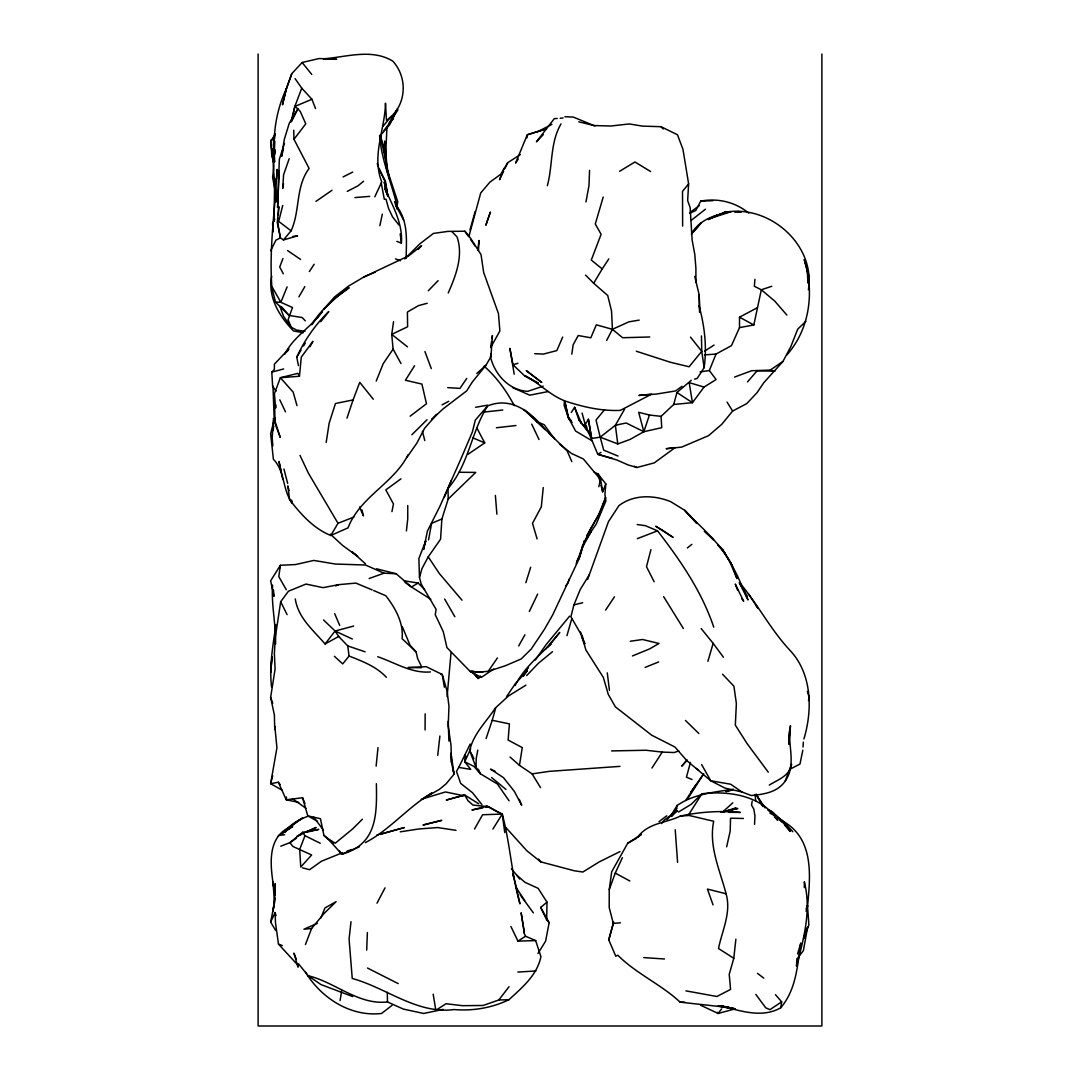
<?xml version="1.0" encoding="UTF-8"?>
<svg xmlns="http://www.w3.org/2000/svg" width="1080" height="1080" viewBox="0 0 1080 1080"><rect width="100%" height="100%" fill="white"/><g stroke="black" fill="none" stroke-linecap="round" stroke-linejoin="round"><path stroke-width="1.5" d="M728.987 812.309L740.246 812.43C720.252 810.594 699.962 811.796 680.346 816.062C665.293 823.487 648.27 822.447 637.362 837.54L641.237 834.476L627.75 843.183L611.685 871.79L609.255 889.623L609.188 907.429L613.305 923.441L608.756 939.87L615.789 956.218L617.801 955.206C636.188 973.688 660.92 984.245 680.144 1002.159L728.433 1007.491M804.317 887.639L804.343 881.753C811.499 910.305 803.871 938.655 796.473 966.195L796.946 958.541M425.075 729.959L425.156 713.84M373.68 590.544L385.776 595.728C395.199 607.784 403.772 622.917 402.084 638.658L416.084 651.888L417.636 658.598L421.16 665.739M699.624 312.35L699.192 294.948L694.75 276.359M276.466 179.132L277.115 169.398C275.252 208.427 269.015 247.28 271.836 286.403L280.854 302.306L292.491 307.517L288.09 319.761L291.182 327.2L296.541 330.062L304.992 331.304M537.975 953.491L545.602 941.166L549.139 922.712L546.656 919.688L546.993 902.165L538.151 888.327L524.948 882.32L516.712 875.124L511.421 868.833M272.592 585.117C271.161 604.881 276.021 624.348 275.576 644.085M806.207 911.345L806.288 908.145M509.099 800.847L497.354 783.932L480.303 773.739L475.997 767.218L476.226 758.363L477.792 750.087M282.366 790.303L270.635 783.689L276.925 747.819L274.847 726.395M589.558 170.383L588.992 185.558L585.981 201.879M366.687 950.13L367.376 932.513M273.901 161.366L274.833 141.318M279.153 170.978L277.587 207.509L279.342 159.341L284.432 143.411M386.978 126.846L385.722 153.495L386.586 166.779M376.38 783.675C376.933 814.509 377.231 844.209 341.753 854.253L328.037 838.715L323.933 835.434L320.45 818.708L307.76 815.846L302.549 797.755L286.268 799.794L278.303 782.244L270.635 783.689L272.687 775.656M274.091 221.238L274.644 178.619L275.9 194.292M754.555 824.351L754.947 815.778L753.8 809.068L751.545 805.14L752.166 801.198M478.481 250.385L479.021 240.516L477.779 249.939M564.921 116.721L573.318 117.086L593.865 125.537L610.7 126.022L629.303 123.944L642.357 126.103L660.96 126.698L677.471 134.757L682.965 149.337L688.621 183.884L687.65 200.583L690.147 207.522L692.132 239.99L694.804 254.489L695.885 267.935L695.952 282.569M273.983 161.082L274.671 149.378L273.294 166.523L275.954 199.922M278.127 218.187L277.83 223.169L280.395 237.884L283.473 239.935L297.54 235.859L292.869 236.412M278.316 214.866L278.802 206.564L277.263 222.601L280.395 237.884L275.9 240.192L270.635 250.763M372.195 589.923L355.874 583.092L338.513 584.672L323.055 587.655L305.964 584.064L288.495 591.179L280.678 601.722L275.265 637.7L274.374 653.481L275.09 669.128L270.635 697.383L274.388 715.054L274.752 729.513M564.422 400.748L564.138 405.445L568.931 419.013L572.117 422.415M571.82 461.646L567.189 450.995L532.373 416.799L537.854 421.659L523.881 409.523L545.117 429.611C530.82 412.155 511.677 396.306 487.634 405.891C471.137 432.135 468.801 464.616 447.998 488.471L448.214 499.027L441.869 519.008L440.573 539.177L428.233 556.848L421.97 568.606L419.472 577.382L421.173 584.024L436.091 609.377L435.254 614.709L443.259 631.611L446.945 647.609L470.259 671.531L481.329 677.417L493.722 668.952M694.521 379.134L697.154 378.459L704.147 367.659C707.076 346.721 704.538 326.038 699.057 305.762M808.407 289.724C815.764 243.459 766.922 202.433 722.452 212.855L725.544 212.693M273.497 418.108L272.16 438.264L272.849 445.77M802.818 750.209L799.997 764.019L790.398 769.028M803.034 746.982L803.345 742.149M406.796 457.529L416.812 443.232L424.629 428.233L436.874 414.329L431.595 419.594L443.151 408.82L466.641 390.92L472.379 381.915L485.946 365.31L490.955 356.603L492.413 335.543L491.967 338.567M286.47 796.986L286.268 799.794L298.715 802.427M274.914 898.074L273.038 911.277L274.266 900.599L273.078 881.753L273.861 888.3M275.13 895.023L275.265 883.508L274.563 902.637L270.635 922.064L275.724 930.582M384.345 146.07L384.737 141.061L387.518 172.503M594.054 472.001L598.091 474.026L605.799 483.908L604.922 494.586L605.921 500.81L596.241 524.083L585.711 539.609L591.287 531.306L582.323 547.452L576.194 563.801M754.92 279.315L754.34 286.268L761.319 289.778L774.819 301.172L786.888 315.09M447.107 696.546L451.022 652.806M275.873 404.919L275.603 408.051L274.428 393.606L280.382 377.717L297.904 373.343L299.457 376.272L280.382 377.717L293.153 392.094L297 405.635M527 137.876L527.269 134.784L543.267 129.816M299.457 376.272L301.279 357.156L312.916 341.321L310 346.707M275.332 417.839L274.995 421.16L280.247 437.427L274.928 423.185L274.698 405.419M543.254 487.539L541.323 506.844L532.494 523.327L537.138 538.988M376.124 766.125L378 747.63M271.701 276.183C267.462 297.054 279.464 316.481 293.49 330.912L303.129 332.721M351 921.672L349.083 939.101L352.242 978.466C386.492 987.876 417.123 1014.431 454.14 1009.557C472.932 1011.123 491.832 1007.951 508.856 999.756C522.126 987.647 537.179 975.132 540.918 956.637L535.667 940.599L525.582 936.239L524.07 933.161M406.418 530.888L407.74 518.886L407.727 505.521M685.922 990.873L716.864 996.489L730.566 989.428L729.216 974.336L733.793 958.271L735.872 939.195M437.738 755.325L439.898 735.993M788.886 739.584L790.466 725.625L788.981 743.904L789.575 730.796C788.751 747.59 795.798 765.909 785.295 780.935C777.614 792.396 763.911 794.3 751.248 795.528L741.825 791.937L724.937 788.09L710.748 780.773L686.705 760.509L674.906 746.996L651.686 735.197L615.411 706.887L608.297 694.453L603.329 677.403L585.887 649.931L580.595 632.043M273.726 167.616L272.619 177.242L275.63 193.671L275.967 201.893M274.928 135.122L273.591 146.138L274.212 161.15M396.9 208.265L397.724 201.623L385.911 165.875L389.651 179.429M273.119 430.596L273.74 425.952M571.82 354.146L573.115 344.858L578.205 335.529L590.814 337.797L596.322 324.824L612.414 329.319L622.62 337.73L649.755 336.987M671.207 815.9L676.674 808.272L677.066 805.505C693.158 794.421 712.53 792.261 731.336 789.588M393.552 321.692L391.73 334.382L393.107 349.137L401.031 363.569M275.873 624.902C272.957 645.543 269.096 666.414 271.593 687.326M490.846 346.1L491.522 341.577M720.725 1005.899C740.151 1010.745 762.115 1018.589 780.8 1007.735L781.677 1001.822L775.467 994.68M326.174 442.436L329.171 423.131L335.462 403.502L353.065 399.924L359.748 382.347L373.288 399.209M540.513 787.617L532.102 773.874L519.48 765.369L522.274 747.616L508.14 740.07L509.409 723.87L492.224 720.32L486.081 738.558M340.079 1000.566L341.726 990.509M468.896 236.453L480.721 192.969L489.861 182.169L500.864 174.177L507.695 162.716L520.344 154.575M283.527 183.762L282.717 188.447L283.581 174.798L289.17 158.706M428.558 539.851L431.608 523.301L441.869 519.008M279.882 567.824L280.354 565.299L295.596 564.543L313.848 560.426L335.273 564.03L365.499 565.015L383.981 573.183L396.212 573.75L411.467 587.02L430.799 599.265M273.861 166.55L270.635 142.749L271.121 140.197L273.281 137.903M571.765 618.745L566.96 635.648M391.945 511.637L393.458 503.915L385.803 489.901L400.99 478.818M690.457 762.426L686.435 777.168L692.037 779.517M291.829 121.23L294.84 106.461L301.766 88.169L295.056 78.611M282.731 205.416L278.707 221.387L291.074 230.837L283.473 239.935M547.344 185.706C552.933 165.254 549.95 142.844 561.006 123.917M704.565 354.875L716 354.065L731.471 345.64L739.516 327.618L753.827 324.959L761.319 289.778L771.809 286.268M808.286 282.123L809.177 277.83L804.303 259.673L809.177 277.83L808.461 281.097M379.85 225.693L382.347 214.15M283.459 148.311L281.624 156.452L284.324 139.333L289.211 123.39L297.891 108.824L294.84 106.461L290.817 122.35M726.651 846.828L730.175 831.168L730.539 818.195L743.378 818.465M603.207 197.046L595.283 224.019L601.115 234.293L591.287 260.064L602.221 268.961L593.649 283.244L607.73 295.502L611.523 310.946L612.414 329.319L606.663 340.403M291.776 73.683L286.146 89.383L282.488 104.8L286.457 88.6L291.776 73.683L302.144 62.505L319.086 58.523L336.731 59.292L323.352 58.806C346.343 57.159 371.655 48.181 392.904 61.209C408.564 78.611 406.323 106.961 386.478 120.326L385.479 103.221C384.98 129.762 371.371 155.507 381.753 181.953L374.8 196.803M807.718 926.68L803.385 950.643L797.81 957.893M786.659 355.171C807.489 331.722 813.132 300.186 807.206 270.094L808.002 283.176M273.807 421.335L270.635 433.782L273.389 459.284C285.215 471.15 282.218 489.996 292.329 503.213L291.519 500.054M598.793 486.743L600.601 479.615L598.091 474.026L600.17 482.099M589.397 574.655L580.244 589.505L573.939 604.827L570.888 616.721L582.727 637.227M650.943 549.612L646.488 566.649L654.143 581.756M592.015 438.426L600.183 437.157L617.774 443.921L630.018 439.452L643.856 431.703L638.685 412.317L649.431 415.017L661.055 416.354L673.704 404.474L676.944 392.513L691.281 380.295M608.756 939.87L613.67 922.023M469.989 229.946L475.119 211.545M492.224 720.32L495.801 707.602L508.478 695.966L525.933 685.139M582.889 544.442L579.528 556.362L577.125 560.763M803.912 738.95C812.633 709.979 812.066 674.393 790.547 650.943C770.972 630.302 758.038 604.557 739.692 582.808M579.069 558.751L584.51 540.702L579.069 558.751L552.677 614.938L544.428 629.356L531.212 649.067L521.168 658.976L505.413 665.726L488.187 671.369L475.497 672.219L483.003 671.895L470.259 671.531L473.31 671.125M707.886 661.311L713.151 643.343L701.177 628.587M797.58 953.91L800.807 942.989C797.378 965.601 796.419 989.105 780.8 1007.735M525.839 582.714L530.672 567.243M806.909 928.139L803.561 938.642L808.88 924.845L807.462 905.404L807.476 906.984C810.567 874.814 814.55 836.609 779.963 819.599L785.822 825.107M587.588 579.514L608.458 521.654L618.935 505.629C633.812 494.289 654.008 494.897 670.653 501.647L684.815 510.368L696.857 523.436L684.815 510.368C704.389 531.198 729.095 549.639 736.871 578.556L729.918 561.627L722.426 549.464L717.984 544.658M346.964 418.163L353.065 399.924M618.03 456.07L603.734 450.198L600.183 437.157L615.37 425.291L626.103 422.982L643.856 431.703L649.431 415.017M808.448 700.555L809.365 697.802L807.354 691.403M569.363 578.894L567.756 583.497L565.488 585.981M475.997 767.218L469.638 750.681C473.377 733.82 486.297 721.832 495.45 707.886M609.255 889.623L615.249 873.099L622.39 857.696M785.295 780.935L791.573 764.37C789.669 775.966 777.951 779.612 769.284 785.092M282.947 258.512L279.72 267.003L283.271 273.753M305.438 944.568L311.607 928.49L323.865 913.68L336.069 901.692L324.972 907.956L320.72 918.27M296.487 838.134L289.885 842.657L302.616 832.329L304.992 835.704L299.687 849.339L300.753 867.038L311.634 854.996L292.95 846.477L289.885 842.657L280.773 846.193M286.146 89.383L286.457 88.6C275.589 111.469 272.43 136.688 274.806 161.717M601.007 485.325L602.667 491.792L605.799 483.908M504.05 168.372L499.554 179.685L503.618 171.194M376.218 381.065L383.211 363.663L393.107 349.137M287.105 286.889L280.854 302.306L275.508 302.09L271.674 286.997M673.704 404.474L692.442 402.692L704.038 387.072L716.094 379.553L709.331 370.535L716 354.065M397.251 109.04L389.799 124.524L379.607 136.377M291.074 230.837C300.308 210.897 295.312 186.921 309.123 168.44L293.976 139.293L293.733 130.262M444.258 497.515L451.211 480.681M448.227 292.99C455.827 275.778 463.631 255.42 456.975 236.79L452.034 231.755M562.707 337.055L556.835 350.582L543.375 354.092L534.735 353.7M470.651 748.778L464.751 761.792L470.718 769.379L458.744 767.408L456.462 771.417L460.714 783.432L472.527 792.747L481.91 804.6M284.863 354.132C293.22 336.771 311.661 326.984 322.515 311.229L316.548 318.573M515.146 685.53C523.409 668.938 538.191 656.33 551.245 643.518L547.925 646.974M270.635 922.064L275.076 912.614L276.075 915.557M529.322 611.51L537.664 594.068M504.981 168.372L507.695 162.716M583.848 542.943L591.516 527.243L586.818 535.505M458.744 767.408L470.192 744.026M292.666 119.408L297.891 108.824L300.334 111.605L305.775 123.849L293.976 139.293M298.458 365.594L296.757 357.143C304.506 340.106 315.387 324.608 328.779 311.54L320.747 321.705M274.779 219.132L272.551 223.574L273.159 231.917M270.635 142.749L275.171 133.758M377.001 903.191L385.007 887.855M582.093 413.113L585.225 424.548L597.807 454.302L617.018 460.04L628.101 464.94L636.93 467.519L654.318 462.861L675.189 447.565L666.131 448.74L681.629 447.12L708.548 435.672L721.872 424.211L732.632 411.048L746.726 403.61L757.013 392.715L763.695 382.833L782.96 361.436L790.965 346.315L797.675 329.197L805.91 321.3M748.764 213.125C735.197 201.987 718.065 197.964 700.758 201.083L695.75 210.506L689.783 213.287M286.74 830.493L290.034 826.902C266.058 838.121 270.567 867.024 273.875 888.381M408.173 454.599C393.903 483.368 359.762 496.868 348.044 527.864L330.791 535.464C313.646 528.62 300.578 514.039 289.589 499.608L287.834 485.892L289.062 490.617M490.631 347.612L499.878 330.966L498.461 313.591L483.692 272.565L481.019 254.57L470.489 238.113L464.873 231.228L447.971 231.39L433.404 233.429L419.756 243.905L404.757 258.93M518.67 645.948L524.921 634.824M396.441 110.471L389.178 123.296L397.994 109.836M474.525 828.995L482.612 814.739L502.24 814.077C510.165 843.453 511.569 874.409 519.952 903.879L516.47 888.206M287.28 351.567L288.873 348.8L274.415 364.176L274.347 369.468L271.809 372.127L272.619 386.235L276.089 391.136M624.618 409.144L615.37 425.291L617.774 443.921M523.098 676.215L528.093 667.508L522.895 676.067M298.89 296.865L304.83 286.632M687.542 799.065L703.755 773.726M330.791 535.464L338 523.274L353.93 517.063M774.374 816.966L777.789 820.355C761.846 795.514 729.081 790.614 701.892 793.773L688.946 814.239M284.863 832.208C289.913 824.135 299.66 819.328 308.313 816.115M671.058 815.454L677.066 805.505M588.411 419.296L591.57 438.115L588.411 419.296L585.225 424.548L586.859 427.235M296.757 357.143L301.023 350.136M303.588 345.924L305.289 343.116M492.885 829.103L502.24 814.077L486.743 806.207L471.92 809.987L482.76 807.948M414.558 365.729L405.419 380.268L421.902 384.062L426.479 403.731L410.157 416.178M285.134 832.316L287.739 828.225L284.796 831.776M571.293 412.479L574.614 407.282L581.391 423.238L578.812 419.661L574.614 407.282M695.966 784.728L685.922 800.159M651.942 768.055L662.243 752.099L674.15 752.53L678.726 750.965M602.221 268.961L608.796 258.89M309.38 271.539L314.172 264.236M518.238 159.111L515.592 163.094L527.269 134.784L546.467 128.817M605.637 610.106L614.439 596.795M506.588 696.587L515.363 683.613L527.229 670.667L523.76 675.675M466.749 378.419L459.945 388.395L447.728 387.626M488.187 671.369L497.421 657.936M702.837 775.062L690.741 792.207M535.424 659.934L545.899 644.895L569.579 616.181M676.674 808.272L670.896 816.075L676.796 810.257L671.49 816.44M433.175 994.221L435.834 1010.3L446.081 1003.725L462.416 1005.683L483.098 1005.466L498.839 999.972L509.045 986.702M295.286 598.955C298.148 617.976 313.308 630.18 325.08 643.99L335.097 631.017L353.687 626.049M721.643 1008.882L718.078 1013.472L700.663 1005.224M661.581 823.567L664.389 819.95L677.471 810.553L671.369 816.251M549.734 644.922L559.737 632.448L545.521 649.134M323.541 619.974L335.097 631.017L338.688 636.457L347.733 645.908L349.07 656.033L342.725 663.903L334.422 656.33M314.564 321.017L311.58 324.689C321.084 309.731 334.557 297.662 349.11 287.726L336.137 297.446L323.595 309.434L334.422 297.054L348.543 286.079L363.663 277.101L408.794 255.785L421.551 245.7L418.271 249.413M688.621 183.884L682.519 191.349L682.628 226.125M604.517 409.738L596.025 420.039L600.183 437.157M383.157 126.117L391.163 116.465M685.976 761.157L681.737 766.166L687.272 760.023M391.514 120.461L393.552 118.112L384.035 130.343M747.536 381.888L757.08 370.805L774.9 371.183L770.216 370.103L751.707 370.71L734.549 377.069M487.634 405.891L475.308 420.093L472.406 431.906L460.674 459.473L439.857 506.412L427.464 530.982L423.536 549.544L425.804 540.81L418.878 558.455L419.472 577.382M498.461 812.471L488.957 806.787L472.945 805.059L467.937 800.645L464.697 794.988L446.405 800.024L464.697 794.988L478.737 803.817M691.578 233.213L701.123 223.007L691.429 234.063C699.422 219.267 715.784 214.583 731.133 211.68L709.439 218.619L725.976 211.896L708.102 219.456M667.102 819.572L672.745 813.551M543.254 134.622L536.436 141.845L554.269 118.665L557.226 118.436M480.398 676.161L478.197 678.456L471.677 671.274M692.645 232.187L697.937 226.651M526.635 675.581L538.488 663.215L552.461 651.686M428.261 290.79L438.115 280.665M362.381 819.207L352.863 828.738L335.259 843.21L328.037 838.715M411.885 434.74L427.019 419.742M701.892 793.773L691.227 804.276L678.429 812.079M448.214 499.027L475.74 472.406L458.973 472.257M722.237 812.403L732.78 802.818M476.807 373.451L485.946 365.31M546.656 919.688L540.675 907.416L546.993 902.165M480.614 676.458L478.197 678.456L473.337 672.597M363.596 181.238L357.831 185.935L347.261 191.376M687.339 547.979L691.848 544.361M691.16 220.428L705.429 209.21M392.026 1005.386L381.537 1013.472C350.622 1017.077 321.098 997.974 305.64 972.311M658.989 821.705L666.765 815.792M690.053 212.423L699.314 205.619M682.007 386.289L675.581 390.947L656.438 394.052L638.901 395.442L651.632 394.146L620.312 410.4C602.262 411.156 584.51 407.308 567.432 401.774C550.935 396.562 539.851 383.198 524.718 375.638L538.326 383.198L524.786 376.015L513.027 364.797L509.895 348.368L514.215 374.233M315.954 201.393L332.006 190.269M468.032 454.288L484.718 442.881L476.712 427.707M770.216 370.103L782.96 361.436M781.677 1001.822L769.946 1009.652L765.734 1007.816L755.825 994.397M278.235 835.988L292.653 826.47L279.261 835.299L284.661 834.746M704.7 351.068L714.055 345.074M620.042 851.58L599.13 861.948L582.863 872.019L574.304 870.777L540.716 861.854L538.529 859.046M510.921 926.491L517.941 941.099L525.582 936.239M619.596 171.288L634.918 162L650.646 171.531M601.007 452.385L597.807 454.302L612.441 458.379M424.548 589.464L418.136 583.038L411.467 587.02L404.987 582.39M325.08 643.99L338.688 636.457M627.75 843.183L636.12 838.593M365.351 842.63C389.948 829.764 407.849 807.138 431.892 793.017L422.334 799.092L439.439 789.345L446.216 783.729L454.019 774.212L451.008 753.233L451.44 762.143L454.019 774.212L453.046 769.338M442.085 404.825L448.781 401.288M739.516 327.618L739.503 317.183L757.364 307.719M537.8 131.652L551.894 124.322M343.103 176.918L352.688 172.085M304.412 832.707L297.041 836.352L301.455 834.3M708.278 219.537L718.308 214.663L713.691 216.607M305.856 832.248L316.143 827.469L305.883 832.046M612.414 329.319L628.884 321.84L639.171 320.112M317.399 923.346L303.925 929.218L311.607 928.49M335.637 585.9L338.513 584.672M363.663 277.101L375.394 272.079M359.519 846.72L341.753 854.253L339.147 850.5M294.84 106.461L311.918 99.279L315.536 108.54M632.435 655.952L649.701 648.864L658.989 643.464L642.533 639.495L630.261 641.264M727.245 811.526L736.074 807.921L721.683 812.268L737.802 808.475L720.954 812.228L724.167 812.268M645.138 667.386L658.679 661.932M637.335 538.65L657.545 530.847C680.413 560.399 701.757 591.516 713.745 627.143M369.131 578.515L383.981 573.183M342.522 852.674L321.408 861.246L309.609 869.697L302.508 867.834M347.099 851.121L351.662 849.568M543.186 386.14L527.796 391.325C508.721 390.447 494.357 373.964 490.347 356.306M733.293 789.143L725.895 791.6L731.929 790.128M380.268 834.381L404.339 827.564L376.812 835.056M517.901 363.272L513.027 364.797L512.919 363.757M427.208 303.264L418.419 305.654L407.403 312.039L407.606 326.768L391.73 334.382L407.511 346.882M733.563 1009.301L718.078 1013.472L717.512 1012.311M271.809 372.127L283.635 368.955M573.939 604.827L582.687 602.775M421.227 799.322L445.446 791.951L463.995 795.785M307.598 831.978L318.762 829.4L302.616 832.329M643.856 431.703L661.743 427.68L661.055 416.354M443.165 1009.382L423.711 1013.472L403.232 1009.044L387.477 1001.943C358.358 1005.304 335.313 982.179 308.138 975.753L298.512 963.792L297.999 967.167L293.922 953.14L296.325 959.135M548.221 391.541L529.726 395.199L512.555 387.545M485.851 807.367L488.957 806.787L486.743 806.207M475.578 407.295L487.566 405.175M400.275 831.83L418.635 828.995L437.63 827.55L456.017 830.345M700.097 371.885L709.331 370.535M532.102 773.874L549.099 771.377L620.001 766.368M496.422 427.748L515.984 425.52M484.488 412.02L502.781 410.022M613.305 923.441L620.447 922.793M354.929 197.573L369.752 196.371M560.169 118.219L563.112 117.99M680.346 816.062L689.081 815.467L713.691 821.259C708.561 846.599 719.874 869.9 726.084 893.768C731.471 912.668 722.169 930.285 718.511 948.524L733.793 958.271M517.82 972.067L535.896 970.961M734.846 212.22L739.49 211.977M611.604 750.924L646.002 750.249L662.243 752.099M700.758 201.083L712.949 200.704M517.941 941.099L535.667 940.599M498.839 999.972L508.856 999.756M421.47 667.697L408.105 667.575L426.236 666.671L442.233 674.487L447.107 691.227L448.97 706.334L448.2 725.99L451.035 745.47L451.44 762.143M680.144 1002.159L684.882 1002.227M430.38 671.949C411.345 673.515 395.077 662.567 377.757 656.748M643.788 957.609L664.497 958.986M637.146 524.543L645.3 525.649L657.545 530.847M721.211 1005.831L735.304 1008.923M403.961 580.784L418.136 583.038M275.508 302.09L289.022 315.428L302.197 317.56L305.303 320.855M720.171 1006.142L723.479 1006.682M718.052 1005.966L733.793 1009.004L727.394 1006.871M732.091 1008.072L735.237 1008.774M737.842 211.464L741.11 212.288M578.84 121.797L595.134 125.874M376.542 568.809L396.212 573.75M726.084 893.768L707.427 889.07L713.029 904.865M440.87 674.082L442.233 674.487L444.38 687.218M721.589 1005.791L729.284 1008.086M704.038 387.072L689.202 382.631L692.442 402.692L676.944 392.513M499.811 813.294L502.24 814.077L504.765 832.572M636.336 351.243L670.288 362.232L689.108 366.768L701.757 351.324L701.46 335.921M347.733 645.908L365.135 651.834M349.07 656.033C362.354 661.23 376.502 666.603 386.37 677.308M395.483 258.903L400.464 260.739M352.742 996.57L321.03 984.609L308.138 975.753M396.9 241.38L401.396 243.149C402.921 223.276 392.58 205.605 384.75 188.123L387.747 195.777M275.076 912.614L275.495 922.86L278.465 944.082L282.299 945.594M536.706 421.605L544.158 424.71L554.526 438.831M472.541 437.711L484.718 442.881M335.097 631.017L352.337 639.023M494.964 771.228L490.509 769.136L503.51 777.681L514.404 791.465L521.654 805.235L519.305 799.389M367.483 968.045L398.183 983.597M634.365 466.263L636.93 467.519M304.992 835.704L320.234 843.251M591.8 440.681L575.6 431.042L567.958 416.786L564.921 401.8L568.931 419.013L567.958 416.786L571.118 420.485M769.946 813.146L775.413 816.048L767.799 809.96M615.249 873.099L629.856 880.997M739.503 317.183L753.827 324.959M307.76 815.846L317.507 821.327M768.407 809.865C777.762 814.671 783.756 823.622 790.371 831.452L784.958 825.485M287.564 250.533L300.591 259.443M741.825 791.937L730.728 784.242L710.748 780.773L701.595 764.505M696.033 768.326L698.598 770.121M536.382 421.254L540.23 423.968L535.68 419.931M292.424 798.647L306.018 808.326M757.472 973.337L763.749 978.115M559.535 444.042L571.455 453.438L583.362 458.973L600.601 479.615L602.667 491.792M770.499 810.553L773.766 813.118M540.716 861.854L526.838 850.757L505.535 827.159M491.616 777.533L505.94 789.426M302.144 62.505L311.742 74.412M323.933 835.434L333.315 843.48M510.044 757.053L519.48 765.369M365.405 563.746L351.769 551.543L357.683 556.403L342.684 545.508L330.399 534.208M704.295 531.374L713.556 539.838L710.438 536.787M484.096 366.147C496.544 377.109 506.561 390.947 514.229 405.594M685.463 720.454L698.841 733.496M585.576 275.103L593.649 283.244M278.465 944.082L297.122 964.346M660.96 126.698L663.188 128.993M548.816 432.729L553.473 437.522M722.574 674.258L733.914 686.205L736.371 703.472L735.332 725.153L747.265 743.864L768.299 772.2M792.855 831.722L782.298 820.395L777.371 817.141L781.704 821.907M301.766 88.169L311.918 99.279M590.355 434.66L578.812 419.661L589.046 432.338M416.084 651.888L410.103 645.3L402.179 626.468M281.475 306.747L289.022 315.428M461.997 600.183L439.412 573.629L428.233 556.848M717.836 544.995L725.355 554.027L722.426 549.464L731.984 565.475L729.918 561.627L737.005 574.884L748.076 599.954L739.368 582.863M278.303 782.244L280.193 784.58M690.498 337.109L701.757 351.324L704.147 367.659M399.006 225.113L392.526 216.851L388.544 208.427L386.019 199.247L384.305 199.233L381.226 182.912M289.589 499.608L292.329 503.213M313.578 817.088L323.325 829.913M520.209 894.902L533.385 912.884M516.712 875.124L519.642 879.039M741.839 598.82L743.675 601.304L735.264 584.037L737.64 590.193M713.151 643.343L723.425 657.234M291.182 327.2L283.541 316.278L279.612 305.64M464.873 231.228L468.612 236.628M470.489 239.341L475.16 246.105M765.153 807.935L756.689 795.393L763.047 806.612L756.162 794.097M748.453 593.865L758.012 608.297L756.162 605.502M683.397 628.547L663.633 596.66M515.606 886.707L524.745 900.612M727.07 402.125L732.632 411.048M469.638 750.681L471.177 753.165M739.436 582.808L747.454 596.552M338 523.274L308.394 473.175L300.024 455.409M444.65 599.049L454.856 616.748M286.322 589.748L278.816 576.639L280.354 565.299L270.635 580.838L273.969 596.322L273.456 589.99M540.675 907.416L549.139 922.712M403.61 220.05L395.564 204.849C408.577 220.279 406.377 239.72 406.148 258.215M378.769 167.9L385.439 181.265L387.828 196.02L385.101 181.575L378.824 168.588M280.678 601.722L287.091 614.628M531.725 424.157L539.028 439.519M279.801 399.816L285.485 411.845M359.532 506.993L363.42 515.903L361.989 509.976M581.567 636.538L584.726 643.883M471.947 754.407L473.877 758.862M478.373 769.284L480.303 773.739L473.958 766.422L464.751 761.792L465.035 754.542L466.169 757.512M334.665 613.656L339.714 625.388M302.549 797.755L304.965 803.52M581.202 634.379L584.847 643.572M424.913 351.554L431.285 368.577M394.578 201.542L397.332 209.399M270.635 697.383L272.74 703.35M397.886 209.196C392.269 184.559 381.524 161.123 379.607 135.716M387.936 195.804L384.237 182.237L386.964 194.468M513.972 878.216L512.717 873.477L517.563 892.04M273.685 162.769L271.701 155.129L271.121 140.197L271.634 145.206M422.415 431.325L424.791 440.559M283.932 469.004L287.672 483.462M377.271 163.458L378.027 166.415M273.672 161.514L271.971 148.541M282.879 479.493L279.005 461.565L281.273 472.392M386.289 162.432L383.603 146.88L380.201 134.96L389.759 179.388M400.194 233.874L401.396 243.149M607.27 672.854L609.431 690.255M755.014 794.583L755.771 801.13M677.592 862.366L675.216 829.751M495.382 495.423L496.895 514.175M272.984 385.979L274.104 416.718M275.197 185.288L275.684 202.068M490.846 353.606L490.955 356.603M448.227 721.238L448.902 741.029M699.192 294.948L699.718 312.417M274.752 151.214L274.833 154.292M788.927 741.15L789.008 744.269M387.288 992.304L387.477 1001.943M821.894 54L821.894 1026L258.107 1026L258.107 54M271.04 667.967L270.635 672.313L272.12 656.721L271.04 667.967M486.716 222.521L485.879 225.234L490.415 212.058L486.716 222.521M605.596 497.678L600.008 512.865L590.733 528.701L598.644 514.661L605.596 497.678M298.121 820.76L286.538 829.44L302.535 818.046L298.121 820.76M435.605 821.853L423.009 825.039L441.788 820.327L435.605 821.853M662.148 530.077L655.709 526.23L673.083 537.368L662.148 530.077M541.647 382.374L526.365 370.71L541.647 382.374M524.327 932.715L521.168 913.019L524.327 932.715"/></g></svg>
